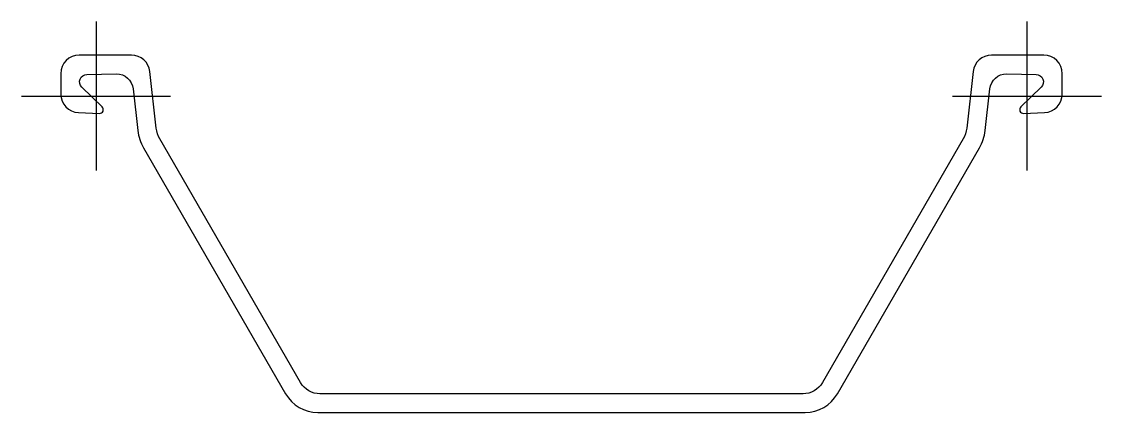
# Model space of a CAD drawing. Header units: millimetres. Extents: x -40 to 540, y -170 to 40.
import ezdxf

# ---------------------------------------------------------------- set-up
doc = ezdxf.new("R2010")
doc.units = ezdxf.units.MM
doc.header["$LTSCALE"] = 0.2

msp = doc.modelspace()

# ---------------------------------------------------------------- linework, layer by layer
at = {"flags": 128}
msp.add_lwpolyline([(489.16, 11.88), (504.89, 11.64, -0.66702), (507.62, 4.78), (496.71, -5.87, 0.686519), (498.19, -9.3), (509.39, -8.87, 0.402969), (519, 1.12), (519, 12, 0.414211), (509, 22), (481, 22, 0.381723), (471.06, 13.12), (467.64, -17.22, -0.103211), (465.73, -23.04), (390.12, -154, -0.267949), (379.73, -160), (120.27, -160, -0.267949), (109.88, -154), (34.27, -23.04, -0.103211), (32.36, -17.22), (28.94, 13.12, 0.381723), (19, 22), (-9, 22, 0.414211), (-19, 12), (-19, 1.12, 0.402969), (-9.39, -8.87), (1.81, -9.3, 0.686519), (3.29, -5.87), (-7.62, 4.78, -0.66702), (-4.89, 11.64), (10.84, 11.88, -0.385992), (19.91, 3.89), (22.44, -18.54, 0.103211), (25.51, -27.86), (101.8, -160, 0.26795), (119.12, -170), (380.88, -170, 0.267949), (398.2, -160), (474.49, -27.86, 0.103211), (477.56, -18.54), (480.09, 3.89, -0.385992)], format="xyb", close=True, dxfattribs=at)
at = {"layer": 'DEFPOINTS'}
for p, q in [((0, 40), (0, -40)), ((500, 40), (500, -40)), ((-40, 0), (40, 0)), ((460, 0), (540, 0))]:
    msp.add_line(p, q, dxfattribs=at)

doc.saveas('drawing.dxf')
